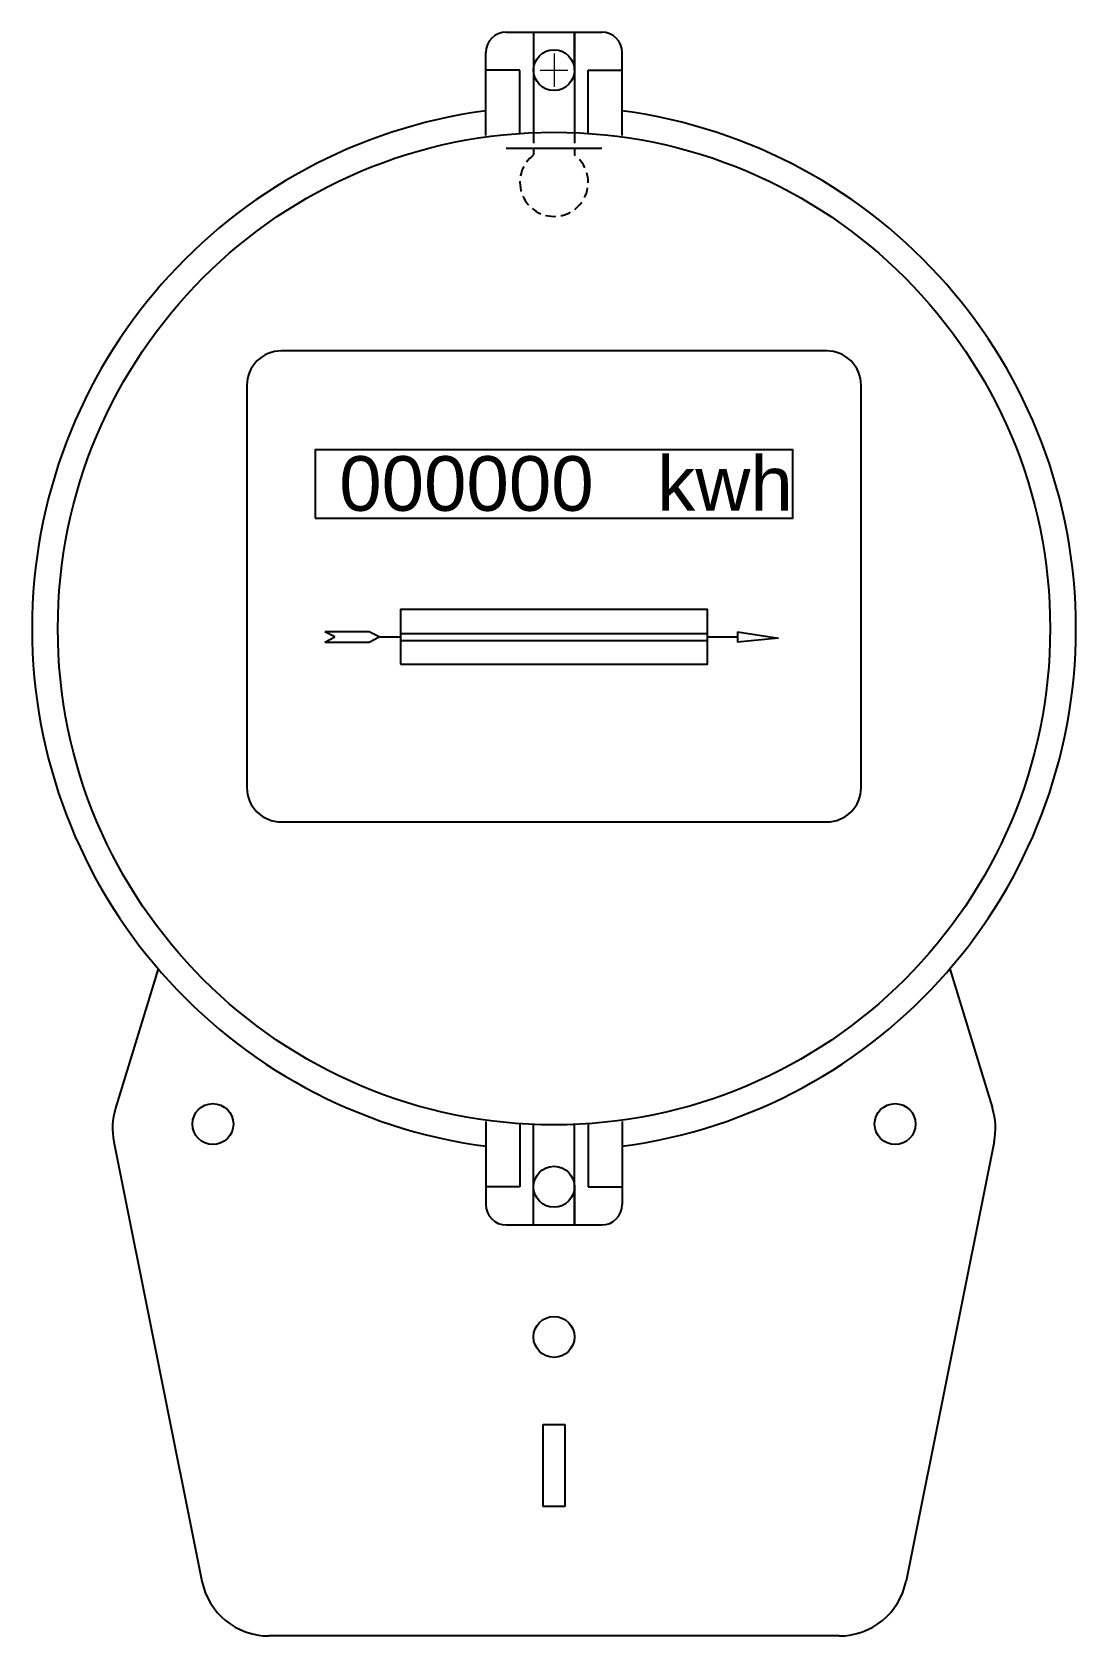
# Model space of a CAD drawing. Header units: millimetres. Extents: x 18 to 171, y 113 to 348.
import ezdxf

# ---------------------------------------------------------------- set-up
doc = ezdxf.new("R2010")
doc.units = ezdxf.units.MM
doc.linetypes.add('DASHED', pattern=[0.75, 0.5, -0.25])

# ---------------------------------------------------------------- blocks, each defined once
blk = doc.blocks.new('*U1885')
at = {"color": 9}
for p, q in [((-7, 46.72), (7, 46.72)), ((-3, 46.72), (-3, 31.94)), ((3, 46.72), (3, 31.94)), ((3, 41.14), (3, 46.72)), ((-10, 31.57), (-10, 43.72)), ((10, 31.57), (10, 43.72)), ((-5, 41.14), (-10, 41.14)), ((-5, 31.88), (-5, 41.14)), ((5, 31.88), (5, 41.14)), ((5, 41.14), (10, 41.14)), ((-7, 29.72), (7, 29.72)), ((-58, -90.55), (-64.26, -110.97)), ((58, -90.55), (64.26, -110.97)), ((-10, -112.9), (-10, -125.06)), ((-5, -113.21), (-5, -122.47)), ((-3, -128.06), (-3, -113.28)), ((3, -128.06), (3, -113.28)), ((5, -113.21), (5, -122.47)), ((10, -112.9), (10, -125.06)), ((-64.5, -115.86), (-51.61, -180.24)), ((64.5, -115.86), (51.61, -180.24)), ((-5, -122.47), (-10, -122.47)), ((3, -122.47), (3, -128.06)), ((5, -122.47), (10, -122.47)), ((-7, -128.06), (7, -128.06)), ((-1.61, -157.3), (1.61, -157.3)), ((-1.61, -169.33), (-1.61, -157.3)), ((1.61, -157.3), (1.61, -169.33)), ((1.61, -169.33), (-1.61, -169.33)), ((41.8, -188.28), (-41.8, -188.28))]:
    blk.add_line(p, q, dxfattribs=at)
at = {"color": 8, "lineweight": 9}
for p, q in [((0, 43.58), (0, 38.7)), ((-2.01, 41.14), (2.01, 41.14))]:
    blk.add_line(p, q, dxfattribs=at)
at = {"color": 9, "linetype": 'DASHED', "ltscale": 3}
for p, q in [((-3, 31.94), (-3, 28.72)), ((3, 31.94), (3, 28.72))]:
    blk.add_line(p, q, dxfattribs=at)
at = {"color": 254}
for p, q in [((-27.11, -41.15), (-33.61, -41.15)), ((-32.11, -41.9), (-33.61, -41.15)), ((-33.61, -42.65), (-32.11, -41.9)), ((-25.61, -41.9), (-27.11, -41.15)), ((-27.11, -42.65), (-25.61, -41.9)), ((-25.61, -41.9), (-22.5, -41.9)), ((-22.5, -41.4), (22.5, -41.4)), ((22.5, -41.9), (26.91, -41.9)), ((26.91, -41.15), (26.91, -42.65)), ((26.91, -41.15), (32.91, -42.1)), ((32.91, -42.1), (26.91, -42.65)), ((-33.61, -42.65), (-27.11, -42.65)), ((-22.5, -42.4), (22.5, -42.4))]:
    blk.add_line(p, q, dxfattribs=at)
at = {"color": 8}
blk.add_lwpolyline([(-40, -69), (40, -69, 0.414214), (45, -64), (45, -5, 0.414214), (40, 0), (-40, 0, 0.414214), (-45, -5), (-45, -64, 0.414214)], format="xyb", close=True, dxfattribs=at)
blk.add_lwpolyline([(-35, -24.5), (35, -24.5), (35, -14.5), (-35, -14.5)], close=True, dxfattribs=at)
at = {"color": 254}
blk.add_lwpolyline([(-22.5, -45.9), (22.5, -45.9), (22.5, -37.9), (-22.5, -37.9)], close=True, dxfattribs=at)
at = {"color": 9}
for centre, radius in [((0, 41.14), 3), ((0, -40.67), 72.72), ((-50, -113.28), 3), ((50, -113.28), 3), ((0, -122.47), 3), ((0, -144.46), 3)]:
    blk.add_circle(centre, radius, dxfattribs=at)
for centre, radius, start, end in [((-7, 43.72), 3, 90, 180), ((7, 43.72), 3, 0, 90), ((0, -40.67), 76.5, 97.5111, 262.4889), ((0, -40.67), 76.5, 277.5111, 82.4889), ((-54.7, -113.9), 10, 162.956, 191.3255), ((54.7, -113.9), 10, 348.6745, 17.044), ((-7, -125.06), 3, 180, 270), ((7, -125.06), 3, 270, 0), ((-41.8, -178.28), 10, 191.3255, 270), ((41.8, -178.28), 10, 270, 348.6745)]:
    blk.add_arc(centre, radius, start, end, dxfattribs=at)
at = {"color": 9, "linetype": 'DASHED', "ltscale": 3}
blk.add_arc((0, 24.72), 5, 126.8699, 53.1301, dxfattribs=at)
at = {"color": 126, "insert": (35, -15.42), "char_height": 8, "width": 70, "attachment_point": 3}
blk.add_mtext('{\\f.VnArial|b0|i0|c0|p34;\\C256;00000\\C1;0  \\C256; kwh}', dxfattribs=at)

msp = doc.modelspace()

# ---------------------------------------------------------------- block references
msp.add_blockref('*U1885', (94.5, 301))

doc.saveas('drawing.dxf')
